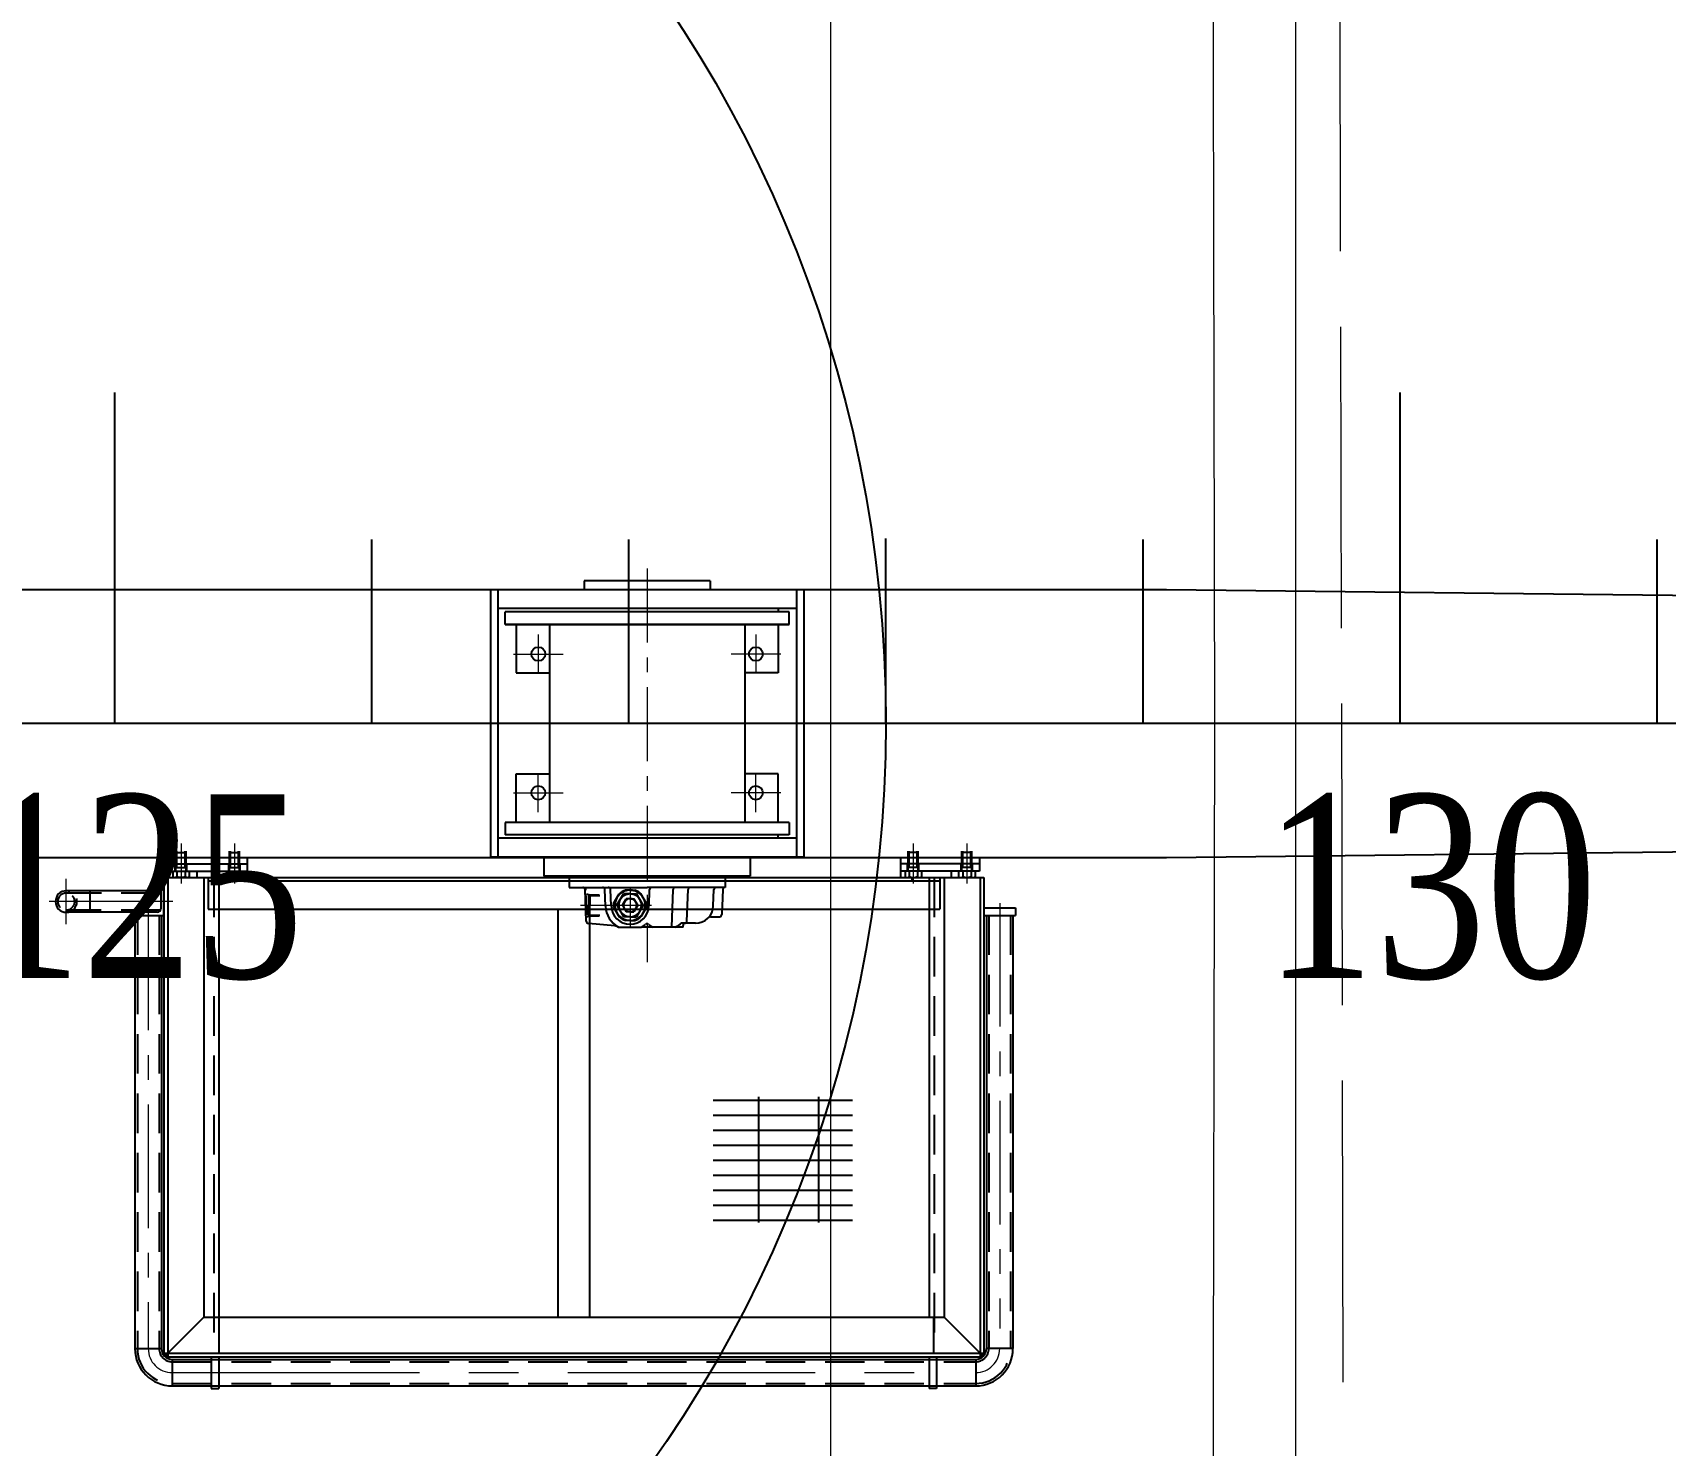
# Model space of a CAD drawing. Header units: millimetres. Extents: x -4 to 3776, y -4 to 4079.
# Drawn here: x 466.75 to 488.98, y 208.54 to 227.77 of the extents above; entities that cross this region are included whole.
import ezdxf
from ezdxf import colors
from ezdxf.entities.mleader import LeaderData, LeaderLine
from ezdxf.math import Vec2, Vec3

# ---------------------------------------------------------------- set-up
doc = ezdxf.new("R2010")
doc.units = ezdxf.units.MM
for name, pattern in [('ACAD_ISO04W100', [30, 24, -3, 0, -3]), ('CENTER', [2, 1.25, -0.25, 0.25, -0.25]), ('DASHED', [0.75, 0.5, -0.25]), ('PDF_IMPORT', [1, 0.8, -0.2])]:
    doc.linetypes.add(name, pattern=pattern)
for name, color, linetype in [('1轮廓实线层', 7, 'Continuous'), ('2细线层', 4, 'Continuous'), ('4虚线层', 6, 'DASHED'), ('5剖面线层', 2, 'Continuous'), ('BK_kedu', 255, 'Continuous'), ('EDGE', 7, 'Continuous'), ('PDF_0', 7, 'Continuous'), ('PDF_4虚线层', 7, 'Continuous'), ('ROTATEDREFERENCEFRAME', 7, 'Continuous')]:
    doc.layers.add(name, color=color, linetype=linetype)
doc.layers.add('3中心线层', color=2, linetype='CENTER', lineweight=13)
doc.layers.add('刻度', color=3, linetype='ACAD_ISO04W100', lineweight=13)
doc.styles.add('ROMANC', font='ROMANC.shx', dxfattribs={"width": 0.8, "bigfont": 'HZDX.shx'})
doc.styles.get("Standard").update_dxf_attribs({"font": 'arial.ttf'})

# ---------------------------------------------------------------- blocks, each defined once
blk = doc.blocks.new('*U152')
at = {"layer": '1轮廓实线层'}
for p, q in [((-5, 48.3), (-5, 10.5)), ((0, 50), (-3.3, 50)), ((0, 0), (0, 50)), ((-50, 0), (-50, 3.3)), ((-50, 0), (0, 0)), ((-10.5, 5), (-48.3, 5))]:
    blk.add_line(p, q, dxfattribs=at)
for centre, radius, start, end in [((-3.3, 48.3), 1.67, 90, 180), ((-48.3, 3.3), 1.67, 90, 180), ((-10.5, 10.5), 5.5, 270, 360)]:
    blk.add_arc(centre, radius, start, end, dxfattribs=at)
blk = doc.blocks.new('dfs')
at = {"layer": '5剖面线层'}
h = blk.add_hatch(dxfattribs=at)
h.set_pattern_fill('GRATE', color=3, scale=0.095639, style=0)
h.set_pattern_definition([(0, (-1343.148415, -153.285846), (0, -0.07591353), []), (270, (-1343.1484, -153.28585), (-0.303654, -2e-17), [])])
h.paths.add_polyline_path([(-1335.5063, -158.9), (-1336.2095, -158.9), (-1336.2095, -158.264), (-1335.5063, -158.264)])
h = blk.add_hatch(dxfattribs=at)
h.set_pattern_fill('ANSI31', color=3, scale=0.000318797, style=0)
h.set_pattern_definition([(315, (-1343.1484147, -152.8395009), (-0.00071571966, -0.00071571966), [])])
h.paths.add_polyline_path([(-1338.9666, -159.5593), (-1338.9666, -159.5785, -0.414214), (-1338.9857, -159.5593)])
h = blk.add_hatch(dxfattribs=at)
h.set_pattern_fill('ANSI31', color=3, scale=0.000318797, style=0)
h.set_pattern_definition([(225, (-1330.6786987, -152.8395009), (0.00071571966, -0.00071571966), [])])
h.paths.add_polyline_path([(-1334.8605, -159.5593), (-1334.8605, -159.5785, 0.414214), (-1334.8414, -159.5593)])
at = {"color": 3}
for p, q in [((-1341.678, -155.6987), (-1333.9193, -155.6988)), ((-1337.3355, -155.7003), (-1337.3355, -157.052)), ((-1337.2983, -155.7003), (-1337.2983, -157.052)), ((-1335.7892, -155.7003), (-1335.7892, -157.052)), ((-1335.752, -155.7003), (-1335.752, -157.052)), ((-1341.678, -157.0536), (-1333.9193, -157.0536)), ((-1338.9634, -157.0855), (-1338.5649, -157.0855)), ((-1338.9634, -157.1237), (-1338.5649, -157.1237)), ((-1338.82, -157.1237), (-1338.82, -157.1556)), ((-1338.5649, -157.0536), (-1338.5649, -157.1556)), ((-1335.2622, -157.0536), (-1335.2622, -157.1556)), ((-1334.8637, -157.0855), (-1335.2622, -157.0855)), ((-1334.8637, -157.1237), (-1335.2622, -157.1237)), ((-1335.0072, -157.1237), (-1335.0072, -157.1556)), ((-1338.9857, -157.1556), (-1338.9857, -159.5593)), ((-1338.9857, -157.1556), (-1334.8414, -157.1556)), ((-1338.9666, -157.1556), (-1338.9666, -159.5785)), ((-1338.7849, -157.1556), (-1338.7849, -159.3776)), ((-1338.7626, -157.1556), (-1338.7626, -157.315)), ((-1338.7626, -157.1716), (-1335.0645, -157.1716)), ((-1338.6223, -157.1716), (-1338.6223, -157.1556)), ((-1336.9382, -157.1476), (-1336.9383, -157.205)), ((-1336.9383, -157.205), (-1336.5437, -157.205)), ((-1336.1492, -157.2051), (-1336.5437, -157.205)), ((-1336.1492, -157.1477), (-1336.1492, -157.2051)), ((-1335.2048, -157.1716), (-1335.2048, -157.1556)), ((-1335.0645, -157.1556), (-1335.0645, -157.315)), ((-1335.0422, -157.1556), (-1335.0422, -159.3776)), ((-1339.0017, -157.2226), (-1339.4799, -157.2226)), ((-1339.3587, -157.331), (-1339.3587, -157.2226)), ((-1336.8518, -157.3761), (-1336.8573, -157.2166)), ((-1336.7541, -157.3002), (-1336.757, -157.2166)), ((-1336.7254, -157.2992), (-1336.7283, -157.2166)), ((-1336.713, -157.287), (-1336.6844, -157.2375)), ((-1336.6961, -157.2959), (-1336.663, -157.2385)), ((-1336.6685, -157.2959), (-1336.6491, -157.2624)), ((-1336.6298, -157.2385), (-1336.663, -157.2385)), ((-1336.6298, -157.2194), (-1336.6531, -157.2194)), ((-1336.6298, -157.2624), (-1336.6491, -157.2624)), ((-1336.6298, -157.2194), (-1336.6065, -157.2194)), ((-1336.6298, -157.2385), (-1336.5967, -157.2385)), ((-1336.6298, -157.2624), (-1336.6105, -157.2624)), ((-1336.5912, -157.2959), (-1336.6105, -157.2624)), ((-1336.5636, -157.2959), (-1336.5967, -157.2385)), ((-1336.5466, -157.287), (-1336.5752, -157.2375)), ((-1336.5342, -157.2992), (-1336.5314, -157.2166)), ((-1336.4194, -157.4059), (-1336.4128, -157.2166)), ((-1336.3425, -157.3752), (-1336.337, -157.2166)), ((-1336.2091, -157.2991), (-1336.2062, -157.2166)), ((-1336.1616, -157.2166), (-1336.166, -157.3418)), ((-1339.0192, -157.331), (-1339.4799, -157.331)), ((-1339.1324, -157.3469), (-1339.1324, -159.537)), ((-1338.9985, -157.3469), (-1338.9985, -159.537)), ((-1338.7626, -157.315), (-1335.0645, -157.315)), ((-1338.7084, -157.315), (-1338.7084, -159.3776)), ((-1336.9933, -159.3776), (-1336.9933, -157.315)), ((-1336.8339, -159.3776), (-1336.8339, -157.315)), ((-1336.713, -157.3048), (-1336.6844, -157.3543)), ((-1336.6961, -157.2959), (-1336.663, -157.3533)), ((-1336.6685, -157.2959), (-1336.6492, -157.3294)), ((-1336.6298, -157.3533), (-1336.663, -157.3533)), ((-1336.6298, -157.3724), (-1336.6531, -157.3724)), ((-1336.6298, -157.3294), (-1336.6492, -157.3294)), ((-1336.6298, -157.3294), (-1336.6105, -157.3294)), ((-1336.6298, -157.3533), (-1336.5967, -157.3533)), ((-1336.6298, -157.3724), (-1336.6065, -157.3724)), ((-1336.5912, -157.2959), (-1336.6105, -157.3294)), ((-1336.5636, -157.2959), (-1336.5967, -157.3533)), ((-1336.5466, -157.3048), (-1336.5752, -157.3543)), ((-1336.224, -157.3533), (-1336.1779, -157.3533)), ((-1335.1187, -157.315), (-1335.1187, -159.3776)), ((-1334.8414, -157.3086), (-1334.682, -157.3086)), ((-1334.8414, -157.3469), (-1334.682, -157.3469)), ((-1334.8286, -157.3469), (-1334.8286, -159.537)), ((-1334.6947, -157.3469), (-1334.6947, -159.537)), ((-1336.7063, -157.3991), (-1336.8408, -157.3876)), ((-1336.6878, -157.4059), (-1336.5719, -157.4059)), ((-1336.5157, -157.4059), (-1336.5719, -157.4059)), ((-1336.362, -157.4059), (-1336.5157, -157.4059)), ((-1336.2999, -157.3868), (-1336.3728, -157.3868)), ((-1336.362, -157.4059), (-1336.362, -157.3987)), ((-1338.9666, -159.5593), (-1338.7849, -159.3776)), ((-1338.7849, -159.3776), (-1335.0422, -159.3776)), ((-1334.8605, -159.5593), (-1335.0422, -159.3776)), ((-1339.1324, -159.537), (-1338.9985, -159.537)), ((-1338.9857, -159.5593), (-1334.8414, -159.5593)), ((-1338.9666, -159.5785), (-1334.8605, -159.5785)), ((-1338.9443, -159.5912), (-1334.8828, -159.5912)), ((-1338.9443, -159.5912), (-1338.9443, -159.7251)), ((-1338.7466, -159.5785), (-1338.7466, -159.5912)), ((-1338.7084, -159.5785), (-1338.7084, -159.5912)), ((-1335.1187, -159.5785), (-1335.1187, -159.5912)), ((-1335.0805, -159.5785), (-1335.0805, -159.5912)), ((-1334.8828, -159.5912), (-1334.8828, -159.7251)), ((-1334.6947, -159.537), (-1334.8286, -159.537)), ((-1338.9443, -159.7251), (-1334.8828, -159.7251)), ((-1338.7466, -159.7251), (-1338.7466, -159.7379)), ((-1338.7466, -159.7379), (-1338.7084, -159.7379)), ((-1338.7084, -159.7251), (-1338.7084, -159.7379)), ((-1335.1187, -159.7251), (-1335.1187, -159.7379)), ((-1335.0805, -159.7379), (-1335.1187, -159.7379)), ((-1335.0805, -159.7251), (-1335.0805, -159.7379))]:
    blk.add_line(p, q, dxfattribs=at)
at = {"color": 3, "lineweight": 25}
for p, q in [((-1335.752, -155.7003), (-1337.3355, -155.7003)), ((-1336.225, -155.6557), (-1336.8625, -155.6557)), ((-1336.8625, -155.6557), (-1336.8625, -155.7003)), ((-1336.225, -155.6557), (-1336.225, -155.7003)), ((-1335.7892, -155.796), (-1337.2983, -155.796)), ((-1335.882, -155.796), (-1335.882, -155.8119)), ((-1335.8265, -155.8119), (-1337.261, -155.8119)), ((-1337.261, -155.8757), (-1337.261, -155.8119)), ((-1335.8265, -155.8757), (-1337.261, -155.8757)), ((-1337.261, -155.8757), (-1335.8265, -155.8757)), ((-1337.2055, -155.8757), (-1337.2055, -156.1211)), ((-1337.0379, -155.8757), (-1337.0379, -156.8767)), ((-1336.0496, -155.8757), (-1336.0496, -156.8767)), ((-1335.882, -155.8757), (-1335.882, -156.1211)), ((-1335.8265, -155.8757), (-1335.8265, -155.8119)), ((-1337.2055, -156.1211), (-1337.0379, -156.1211)), ((-1335.882, -156.1211), (-1336.0496, -156.1211)), ((-1337.2055, -156.8767), (-1337.2055, -156.6312)), ((-1337.2055, -156.6312), (-1337.0379, -156.6312)), ((-1335.882, -156.6312), (-1336.0496, -156.6312)), ((-1335.882, -156.8767), (-1335.882, -156.6312)), ((-1337.261, -156.8767), (-1337.261, -156.9404)), ((-1335.8265, -156.8767), (-1337.261, -156.8767)), ((-1335.8265, -156.8767), (-1335.8265, -156.9404)), ((-1335.7892, -156.9564), (-1337.2983, -156.9564)), ((-1335.8265, -156.9404), (-1337.261, -156.9404)), ((-1335.882, -156.9564), (-1335.882, -156.9404)), ((-1335.752, -157.052), (-1337.3355, -157.052)), ((-1337.0654, -157.052), (-1337.0654, -157.1477)), ((-1336.0221, -157.052), (-1336.0221, -157.1477)), ((-1336.0221, -157.1477), (-1337.0654, -157.1477))]:
    blk.add_line(p, q, dxfattribs=at)
at = {"color": 3, "ltscale": 0.5}
for p, q in [((-1333.9193, -155.6988), (-1305.2613, -156.019)), ((-1333.9193, -157.0536), (-1305.2613, -156.7333))]:
    blk.add_line(p, q, dxfattribs=at)
at = {"color": 3, "linetype": 'Continuous'}
for p, q in [((-1338.9634, -157.0536), (-1338.9634, -157.1237)), ((-1334.8637, -157.0536), (-1334.8637, -157.1237)), ((-1334.8605, -157.1556), (-1334.8605, -159.5785)), ((-1334.8414, -157.1556), (-1334.8414, -159.5593)), ((-1334.682, -157.3086), (-1334.682, -157.3469))]:
    blk.add_line(p, q, dxfattribs=at)
at = {"color": 3, "lineweight": 25}
for centre in [(-1337.0937, -156.0255), (-1335.9938, -156.0255), (-1337.0937, -156.7268), (-1335.9938, -156.7268)]:
    blk.add_circle(centre, 0.0351, dxfattribs=at)
at = {"color": 3}
for centre, radius, start, end in [((-1336.8693, -157.217), 0.012, 1.9956, 89.9926), ((-1336.7689, -157.217), 0.012, 1.9956, 89.9926), ((-1336.7402, -157.217), 0.012, 1.9956, 89.9926), ((-1336.5194, -157.217), 0.012, 89.99853, 177.99553), ((-1336.4009, -157.217), 0.012, 89.99853, 177.99553), ((-1336.325, -157.217), 0.012, 89.99853, 177.99553), ((-1336.1942, -157.217), 0.012, 89.99853, 177.99553), ((-1336.1496, -157.217), 0.012, 89.99266, 177.99557), ((-1339.4799, -157.2768), 0.0542, 90, 270), ((-1336.6298, -157.2959), 0.0837, 173.89638, 180.00106), ((-1336.6298, -157.2959), 0.08, 106.93424, 133.05763), ((-1336.6298, -157.2959), 0.08, 46.9335, 73.05689), ((-1336.6298, -157.2959), 0.0837, 359.99007, 6.09475), ((-1336.6298, -157.2959), 0.1243, 181.99578, 242.19989), ((-1336.6298, -157.2959), 0.0956, 181.99558, 269.99553), ((-1336.6298, -157.2959), 0.0837, 179.99007, 186.09475), ((-1336.6298, -157.2959), 0.08, 226.9335, 253.05689), ((-1336.6298, -157.2959), 0.0956, 269.99559, 357.99555), ((-1336.6298, -157.2959), 0.08, 286.93424, 313.05763), ((-1336.6298, -157.2959), 0.0837, 353.89638, 0.00106), ((-1336.2999, -157.2959), 0.0909, 269.99569, 357.99545), ((-1336.224, -157.3653), 0.012, 89.99966, 137.58978), ((-1336.1779, -157.3414), 0.012, 269.99266, 357.99557), ((-1336.8398, -157.3757), 0.012, 182.00011, 265.13073), ((-1336.7337, -157.5024), 0.1069, 64.57037, 75.12), ((-1336.6298, -157.2959), 0.1243, 297.79027, 309.16102), ((-1336.5438, -157.4016), 0.012, 50.83024, 129.16088), ((-1336.4577, -157.2959), 0.1243, 230.83011, 242.20086), ((-1336.4577, -157.2959), 0.1243, 297.79008, 313.04303), ((-1336.3501, -157.3987), 0.012, 89.99552, 179.99561), ((-1336.3545, -157.3748), 0.012, 269.99266, 357.99557), ((-1338.9443, -159.537), 0.1881, 180, 270), ((-1338.9443, -159.537), 0.0542, 180, 270), ((-1338.9666, -159.5593), 0.0191, 180, 270), ((-1334.8828, -159.537), 0.0542, 270, 0), ((-1334.8828, -159.537), 0.1881, 270, 0), ((-1334.8605, -159.5593), 0.0191, 270, 0)]:
    blk.add_arc(centre, radius, start, end, dxfattribs=at)
at = {"layer": '1轮廓实线层', "color": 3}
for p, q in [((-1338.9414, -157.1237), (-1338.8579, -157.1237)), ((-1338.9414, -157.1237), (-1338.9414, -157.1508)), ((-1338.9205, -157.1237), (-1338.9205, -157.1508)), ((-1338.8788, -157.1237), (-1338.8788, -157.1508)), ((-1338.8579, -157.1237), (-1338.8579, -157.1508)), ((-1338.6704, -157.1237), (-1338.6704, -157.1508)), ((-1338.6704, -157.1237), (-1338.587, -157.1237)), ((-1338.6495, -157.1237), (-1338.6495, -157.1508)), ((-1338.6078, -157.1237), (-1338.6078, -157.1508)), ((-1338.587, -157.1237), (-1338.587, -157.1508)), ((-1335.1567, -157.1237), (-1335.2401, -157.1237)), ((-1335.2401, -157.1237), (-1335.2401, -157.1508)), ((-1335.2193, -157.1237), (-1335.2193, -157.1508)), ((-1335.1776, -157.1237), (-1335.1776, -157.1508)), ((-1335.1567, -157.1237), (-1335.1567, -157.1508)), ((-1334.9692, -157.1237), (-1334.9692, -157.1508)), ((-1334.8857, -157.1237), (-1334.9692, -157.1237)), ((-1334.9483, -157.1237), (-1334.9483, -157.1508)), ((-1334.9066, -157.1237), (-1334.9066, -157.1508)), ((-1334.8857, -157.1237), (-1334.8857, -157.1508)), ((-1338.8997, -157.1556), (-1338.9309, -157.1556)), ((-1338.8684, -157.1556), (-1338.8997, -157.1556)), ((-1338.6287, -157.1556), (-1338.66, -157.1556)), ((-1338.5974, -157.1556), (-1338.6287, -157.1556)), ((-1335.2297, -157.1556), (-1335.1984, -157.1556)), ((-1335.1984, -157.1556), (-1335.1671, -157.1556)), ((-1334.9587, -157.1556), (-1334.9275, -157.1556)), ((-1334.9275, -157.1556), (-1334.8962, -157.1556))]:
    blk.add_line(p, q, dxfattribs=at)
for centre, radius, start, end in [((-1338.9309, -157.1419), 0.0138, 220.73327, 319.26673), ((-1338.8997, -157.1077), 0.0479, 244.17392, 295.82608), ((-1338.8684, -157.1419), 0.0138, 220.73327, 319.26673), ((-1338.66, -157.1419), 0.0138, 220.73327, 319.26673), ((-1338.6287, -157.1077), 0.0479, 244.17392, 295.82608), ((-1338.5974, -157.1419), 0.0138, 220.73327, 319.26673), ((-1335.2297, -157.1419), 0.0138, 220.73327, 319.26673), ((-1335.1984, -157.1077), 0.0479, 244.17392, 295.82608), ((-1335.1671, -157.1419), 0.0138, 220.73327, 319.26673), ((-1334.9587, -157.1419), 0.0138, 220.73327, 319.26673), ((-1334.9275, -157.1077), 0.0479, 244.17392, 295.82608), ((-1334.8962, -157.1419), 0.0138, 220.73327, 319.26673)]:
    blk.add_arc(centre, radius, start, end, dxfattribs=at)
at = {"layer": '2细线层', "color": 3}
for radius, start, end in [(0.0765, 359.99556, 179.99556), (0.0574, 359.99556, 179.99556), (0.0335, 359.99556, 179.99556), (0.0765, 179.99556, 359.99556), (0.0574, 179.99556, 359.99556), (0.0335, 179.99556, 359.99556)]:
    blk.add_arc((-1336.6298, -157.2959), radius, start, end, dxfattribs=at)
at = {"layer": '3中心线层', "color": 4, "ltscale": 0.3}
for p, q in [((-1336.5438, -155.593), (-1336.5438, -157.5841)), ((-1335.9938, -155.9276), (-1335.9938, -156.1233)), ((-1335.868, -156.0255), (-1336.1197, -156.0255)), ((-1337.4301, -156.3762), (-1335.6162, -156.3762))]:
    blk.add_line(p, q, dxfattribs=at)
at = {"layer": '3中心线层', "color": 4, "ltscale": 30}
for p, q in [((-1337.0937, -155.9276), (-1337.0937, -156.1233)), ((-1337.2195, -156.0255), (-1336.9678, -156.0255)), ((-1337.0937, -156.8247), (-1337.0937, -156.629)), ((-1335.9938, -156.8247), (-1335.9938, -156.629)), ((-1337.2195, -156.7268), (-1336.9678, -156.7268)), ((-1335.868, -156.7268), (-1336.1197, -156.7268))]:
    blk.add_line(p, q, dxfattribs=at)
at = {"layer": '3中心线层', "color": 4, "ltscale": 0.5}
for p, q in [((-1343.9371, -156.3762), (-1339.2499, -156.3762)), ((-1338.9408, -157.2768), (-1339.5748, -157.2768)), ((-1334.7617, -157.2843), (-1334.7617, -159.435)), ((-1339.0654, -157.3027), (-1339.0654, -159.537))]:
    blk.add_line(p, q, dxfattribs=at)
at = {"layer": '3中心线层', "color": 4}
for p, q in [((-1343.7126, -156.3762), (-1303.8139, -156.3762)), ((-1336.6298, -157.2089), (-1336.6298, -157.4048)), ((-1336.88, -157.2959), (-1336.5223, -157.2959)), ((-1338.9443, -159.6582), (-1334.9848, -159.6582))]:
    blk.add_line(p, q, dxfattribs=at)
at = {"layer": '3中心线层', "color": 4, "ltscale": 0.2}
for p, q in [((-1338.8997, -156.9829), (-1338.8997, -157.1849)), ((-1338.6287, -156.9829), (-1338.6287, -157.1849)), ((-1335.1984, -156.9829), (-1335.1984, -157.1849)), ((-1334.9275, -156.9829), (-1334.9275, -157.1849)), ((-1339.4799, -157.3907), (-1339.4799, -157.1628))]:
    blk.add_line(p, q, dxfattribs=at)
at = {"layer": '3中心线层', "color": 4}
for centre, start, end in [((-1338.9443, -159.537), 180, 270), ((-1334.8828, -159.537), 270, 0)]:
    blk.add_arc(centre, 0.1211, start, end, dxfattribs=at)
at = {"layer": '4虚线层', "color": 3, "ltscale": 0.3}
for p, q in [((-1338.9252, -157.1237), (-1338.9252, -157.0217)), ((-1338.9201, -157.1046), (-1338.9201, -157.0217)), ((-1338.8793, -157.1046), (-1338.8793, -157.0217)), ((-1338.8742, -157.1237), (-1338.8742, -157.0217)), ((-1338.6542, -157.1237), (-1338.6542, -157.0217)), ((-1338.6542, -157.0281), (-1338.6032, -157.0281)), ((-1338.6491, -157.1046), (-1338.6491, -157.0217)), ((-1338.6083, -157.1046), (-1338.6083, -157.0217)), ((-1338.6032, -157.1237), (-1338.6032, -157.0217)), ((-1335.2239, -157.1237), (-1335.2239, -157.0217)), ((-1335.1729, -157.0281), (-1335.2239, -157.0281)), ((-1335.2188, -157.1046), (-1335.2188, -157.0217)), ((-1335.178, -157.1046), (-1335.178, -157.0217)), ((-1335.1729, -157.1237), (-1335.1729, -157.0217)), ((-1334.953, -157.1237), (-1334.953, -157.0217)), ((-1334.9479, -157.1046), (-1334.9479, -157.0217)), ((-1334.907, -157.1046), (-1334.907, -157.0217)), ((-1334.9019, -157.1237), (-1334.9019, -157.0217)), ((-1338.9284, -157.1237), (-1338.9284, -157.0855)), ((-1338.9252, -157.1046), (-1338.8742, -157.1046)), ((-1338.871, -157.1237), (-1338.871, -157.0855)), ((-1338.6574, -157.1237), (-1338.6574, -157.0855)), ((-1338.6542, -157.1046), (-1338.6032, -157.1046)), ((-1338.6, -157.1237), (-1338.6, -157.0855)), ((-1335.2271, -157.1237), (-1335.2271, -157.0855)), ((-1335.1729, -157.1046), (-1335.2239, -157.1046)), ((-1335.1697, -157.1237), (-1335.1697, -157.0855)), ((-1334.9561, -157.1237), (-1334.9561, -157.0855)), ((-1334.9019, -157.1046), (-1334.953, -157.1046)), ((-1334.8988, -157.1237), (-1334.8988, -157.0855))]:
    blk.add_line(p, q, dxfattribs=at)
at = {"layer": '4虚线层', "color": 3, "ltscale": 0.2}
for p, q in [((-1338.9252, -157.0281), (-1338.8742, -157.0281)), ((-1334.9019, -157.0281), (-1334.953, -157.0281))]:
    blk.add_line(p, q, dxfattribs=at)
at = {"layer": '4虚线层', "color": 3, "ltscale": 0.4}
for p, q in [((-1338.7339, -157.1556), (-1338.7339, -159.5593)), ((-1338.7084, -157.1556), (-1338.7084, -157.315)), ((-1335.1187, -157.1556), (-1335.1187, -157.315)), ((-1335.0932, -157.1556), (-1335.0932, -159.5593)), ((-1339.0017, -157.2337), (-1339.4799, -157.2337)), ((-1339.0029, -157.3198), (-1339.4799, -157.3198)), ((-1339.1204, -157.3469), (-1339.1204, -159.537)), ((-1339.0104, -157.3469), (-1339.0104, -159.537)), ((-1334.8167, -157.3469), (-1334.8167, -159.537)), ((-1334.7067, -157.3469), (-1334.7067, -159.537)), ((-1338.7084, -159.3776), (-1338.7084, -159.5593)), ((-1335.0964, -159.3776), (-1335.0964, -159.5593)), ((-1338.7466, -159.5912), (-1338.7466, -159.7251)), ((-1338.7084, -159.5912), (-1338.7084, -159.7251)), ((-1335.1187, -159.5912), (-1335.1187, -159.7251)), ((-1335.0805, -159.5912), (-1335.0805, -159.7251)), ((-1338.9443, -159.6032), (-1334.8828, -159.6032)), ((-1338.9443, -159.7132), (-1334.8828, -159.7132))]:
    blk.add_line(p, q, dxfattribs=at)
at = {"layer": '4虚线层', "color": 3, "linetype": 'DASHED', "ltscale": 0.1}
for p, q in [((-1336.8546, -157.2146), (-1336.8498, -157.2146)), ((-1336.8498, -157.2959), (-1336.8498, -157.2145)), ((-1336.8498, -157.2385), (-1336.8378, -157.2417)), ((-1336.8378, -157.2417), (-1336.8327, -157.2469)), ((-1336.8378, -157.2417), (-1336.8378, -157.2959)), ((-1336.8367, -157.2428), (-1336.782, -157.2428)), ((-1336.8327, -157.2469), (-1336.7817, -157.2469)), ((-1336.8327, -157.2469), (-1336.8327, -157.2959)), ((-1336.8498, -157.2959), (-1336.8498, -157.3772)), ((-1336.8498, -157.3533), (-1336.8378, -157.3501)), ((-1336.8378, -157.3501), (-1336.8378, -157.2959)), ((-1336.8378, -157.3501), (-1336.8327, -157.3449)), ((-1336.8367, -157.349), (-1336.7803, -157.349)), ((-1336.8327, -157.3449), (-1336.8327, -157.2959)), ((-1336.8327, -157.3449), (-1336.7803, -157.3449)), ((-1336.8517, -157.3772), (-1336.8498, -157.3772))]:
    blk.add_line(p, q, dxfattribs=at)
at = {"layer": '4虚线层', "color": 3, "ltscale": 0.2}
for radius, start, end in [(0.043, 90, 270), (0.0542, 270, 90), (0.043, 270, 90)]:
    blk.add_arc((-1339.4799, -157.2768), radius, start, end, dxfattribs=at)
at = {"layer": '4虚线层', "color": 3, "ltscale": 0.4}
for centre, radius, start, end in [((-1338.9443, -159.537), 0.1761, 180, 270), ((-1338.9443, -159.537), 0.0662, 180, 270), ((-1334.8828, -159.537), 0.0662, 270, 0), ((-1334.8828, -159.537), 0.1761, 270, 0)]:
    blk.add_arc(centre, radius, start, end, dxfattribs=at)
at = {"color": 3, "xscale": 0.003187969924405142, "yscale": 0.003187969924405142, "zscale": 0.003187969924405142}
blk.add_blockref('*U152', (-1338.9857, -157.3469), dxfattribs=at)
blk = doc.blocks.new('2teu')
at = {"layer": 'PDF_0', "lineweight": 0}
for points in [[(3431.831, 3506.446), (3431.831, 3443.47), (3514.089, 3443.47), (3514.089, 3506.446)], [(3438.166, 3505.383), (3507.894, 3505.429), (3507.894, 3444.487), (3438.166, 3444.394)]]:
    blk.add_lwpolyline(points, close=True, dxfattribs=at)
blk.add_lwpolyline([(3431.831, 3506.446), (3431.831, 3504.504), (3437.056, 3504.504), (3437.056, 3501.314), (3434.051, 3501.314), (3434.051, 3499.418), (3437.01, 3499.418), (3437.056, 3474.958), (3437.01, 3450.452), (3434.051, 3450.452), (3434.051, 3448.556), (3437.056, 3448.556), (3437.056, 3445.412), (3431.831, 3445.412), (3431.831, 3443.47)], dxfattribs=at)
at = {"layer": 'PDF_0', "linetype": 'PDF_IMPORT', "lineweight": 0, "ltscale": 5.132462}
blk.add_lwpolyline([(3507.015, 3504.504), (3507.107, 3445.412), (3438.86, 3445.458), (3438.721, 3504.458), (3507.015, 3504.504)], dxfattribs=at)
at = {"layer": 'PDF_4虚线层', "linetype": 'PDF_IMPORT', "lineweight": 0, "ltscale": 0.231192}
blk.add_lwpolyline([(3431.831, 3472.045), (3431.831, 3465.479)], dxfattribs=at)
blk = doc.blocks.new('BK_0.7')
at = {"color": 4, "lineweight": 25}
for p, q in [((17.5, 0), (17.5, 4.5)), ((0, 0), (0, 4.414)), ((3.5, 0), (3.5, 2.5)), ((7, 0), (7, 2.5)), ((10.5, 0), (10.5, 2.511)), ((14, 0), (14, 2.5)), ((0, 0), (3.5, 0)), ((3.5, 0), (7, 0)), ((7, 0), (10.5, 0)), ((10.5, 0), (14, 0)), ((14, 0), (17.5, 0))]:
    blk.add_line(p, q, dxfattribs=at)
blk = doc.blocks.new('*U374')
at = {"layer": '刻度', "color": 4, "lineweight": 25}
blk.add_blockref('BK_0.7', (-8.75, -2.25), dxfattribs=at)
blk = doc.blocks.new('*U375')
at = {"layer": '刻度', "color": 0, "linetype": 'ByBlock', "lineweight": -2, "transparency": 16777216}
for p in [(350, 0), (367.5, 0), (385, 0)]:
    blk.add_blockref('*U374', p, dxfattribs=at)

msp = doc.modelspace()

# ---------------------------------------------------------------- linework, layer by layer
at = {"color": 217, "lineweight": 25, "true_color": 0x93278f}
msp.add_circle((460.872, 218.374), 17.5, dxfattribs=at)
at = {"layer": 'EDGE', "color": 29}
msp.add_lwpolyline([(428.943, 218.374), (490.03, 218.374), (518.175, 218.374), (541.31, 218.374), (564.444, 218.374), (580.872, 218.374), (600.426, 218.374), (607.118, 218.374), (613.374, 218.374), (619.629, 218.374), (625.885, 218.374), (632.141, 218.374), (638.396, 218.374), (644.652, 218.374), (650.907, 218.374), (657.163, 218.374), (663.418, 218.374), (669.64, 218.374)], dxfattribs=at)
msp.add_lwpolyline([(428.943, 218.374), (490.03, 218.374), (518.175, 218.374), (541.31, 218.374), (564.444, 218.374), (580.872, 218.374), (600.426, 218.374), (607.118, 218.374), (613.374, 218.374), (619.629, 218.374), (625.885, 218.374), (632.141, 218.374), (638.396, 218.374), (644.652, 218.374), (650.907, 218.374), (657.163, 218.374), (663.418, 218.374), (669.64, 218.374)], dxfattribs=at)
at = {"layer": 'ROTATEDREFERENCEFRAME', "color": 255}
for p in [(8.466, 218.374), (55.282, 218.374)]:
    msp.add_line(p, (725.282, 218.374), dxfattribs=at)

# ---------------------------------------------------------------- block references
at = {"color": 4, "lineweight": 25}
msp.add_blockref('2teu', (-2954.213, -3256.588), dxfattribs=at)
at = {"color": 6, "xscale": 2.693734539520489, "yscale": 2.693734539520489, "zscale": 2.693734539520489}
msp.add_blockref('dfs', (4075.414, 639.605), dxfattribs=at)
at = {"layer": '刻度', "color": 4, "lineweight": 25}
msp.add_blockref('*U375', (109.122, 220.624), dxfattribs=at)

# ---------------------------------------------------------------- texts
at = {"layer": '刻度', "color": 4, "lineweight": 25, "char_height": 2.5, "attachment_point": 1, "style": 'ROMANC'}
for s, insert in [('{\\fTimes New Roman|b0|i0|c0|p18;125}', (465.915, 217.403)), ('{\\fTimes New Roman|b0|i0|c0|p18;130}', (483.521, 217.403))]:
    msp.add_mtext_dynamic_manual_height_columns(s, width=3.91495, gutter_width=15, heights=[2.449], dxfattribs=dict(at, insert=insert))

# ---------------------------------------------------------------- leaders
at = {"layer": 'BK_kedu'}
ml = msp.add_multileader_mtext('Standard', dxfattribs=at)
ml.set_content('', color=256)
ml.set_leader_properties()
ml.build(insert=Vec2(0, 0))
ml.multileader.update_dxf_attribs({"text_right_attachment_type": 6, "dogleg_length": 0.36, "arrow_head_size": 0.18})
ctx = ml.context
ctx.base_point, ctx.char_height, ctx.arrow_head_size, ctx.landing_gap_size, ctx.plane_origin = Vec3(3775.999, 4079.328), 0.18, 0.18, 0.09, Vec3(3774.639, 4079.328)
ctx.right_attachment = 6
notes = []
notes.append((ctx, [(0, (0, 0, 0), (0, 0), (1, 0), 1, [])]))
ctx.mtext.insert, ctx.mtext.flow_direction = Vec3(3776.089, 4079.418), 5
for ctx, leaders in notes:
    for number, flags, end, landing, length, lines in leaders:
        leader = LeaderData()
        leader.index, (leader.has_last_leader_line, leader.has_dogleg_vector, leader.attachment_direction) = number, flags
        leader.last_leader_point, leader.dogleg_vector, leader.dogleg_length = Vec3(end), Vec3(landing), length
        for number, points, colour, breaks in lines:
            line = LeaderLine()
            line.index, line.vertices, line.color, line.breaks = number, Vec3.list(points), colors.encode_raw_color(colour), breaks
            leader.lines.append(line)
        ctx.leaders.append(leader)

doc.saveas('drawing.dxf')
